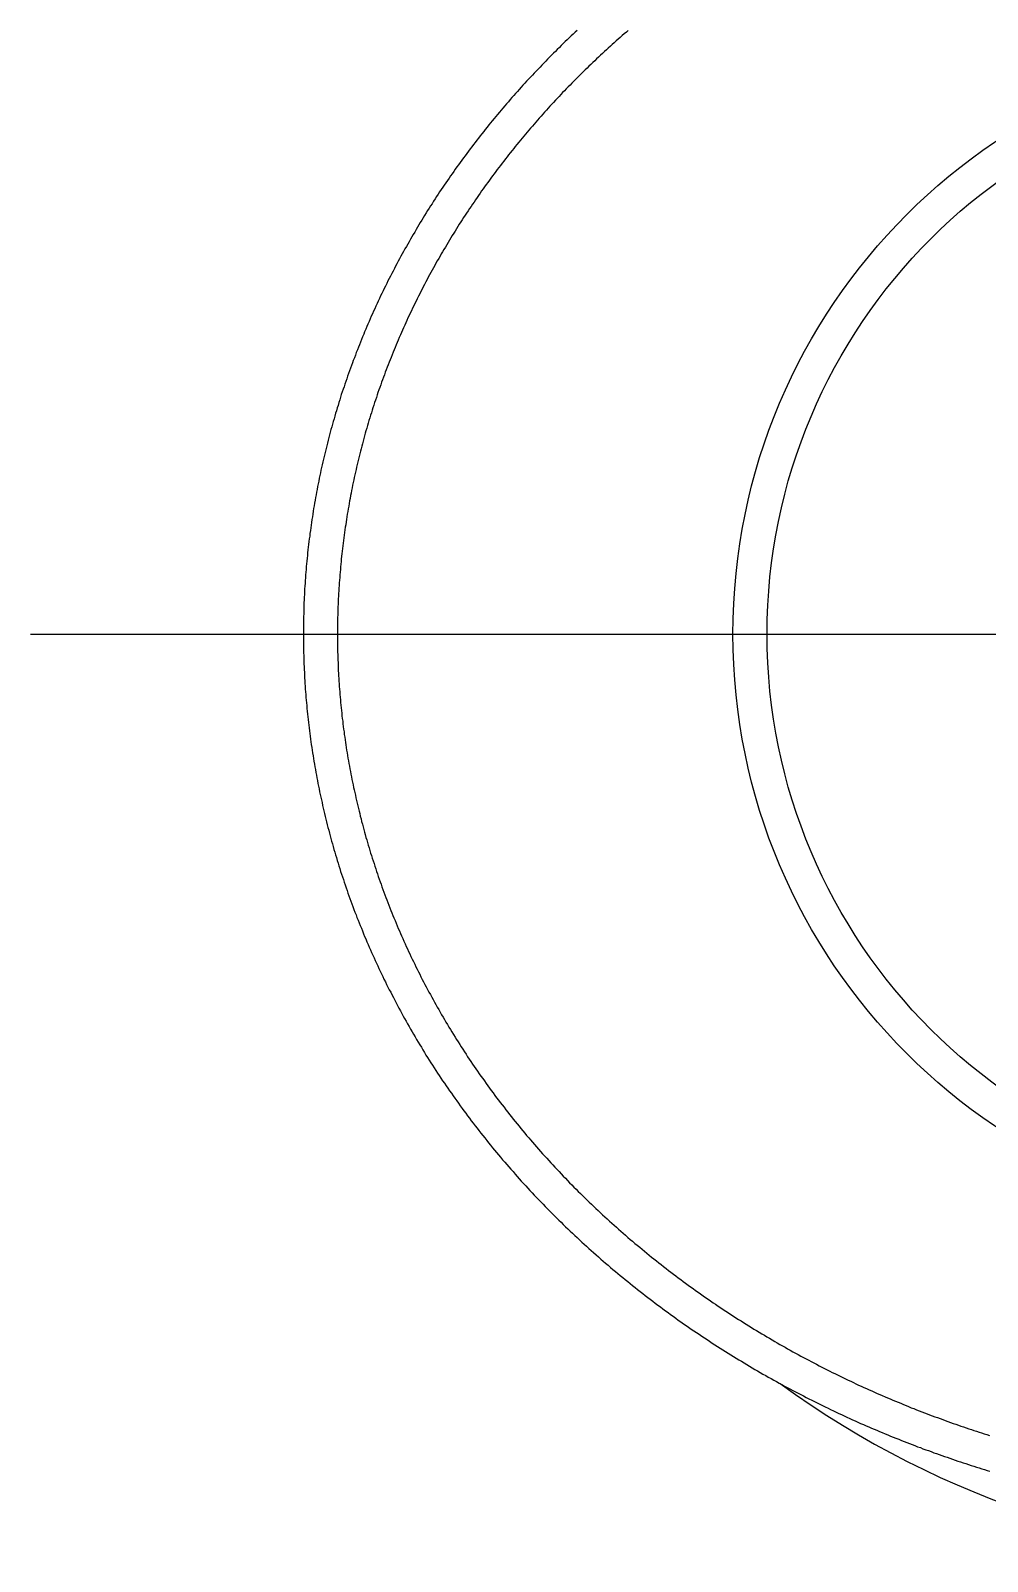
# Model space of a CAD drawing. Extents: x -41.2 to 54, y -36.2 to 21.9.
# Drawn here: x 34.96 to 41.97, y -6.8 to 4.43 of the extents above; entities that cross this region are included whole.
import ezdxf

# ---------------------------------------------------------------- set-up
doc = ezdxf.new("R2010")
doc.units = 0
doc.linetypes.add('CENTER', pattern=[50.8, 31.75, -6.35, 6.35, -6.35])
doc.layers.get('0').update_dxf_attribs({"linetype": 'CONTINUOUS'})
doc.layers.add('CENTER', color=1, linetype='CENTER')

msp = doc.modelspace()

# ---------------------------------------------------------------- linework, layer by layer
at = {"color": 7}
for points in [[(38.964, 4.427, 0), (38.95, 4.413, 0), (38.935, 4.4, 0), (38.92, 4.386, 0), (38.906, 4.372, 0), (38.891, 4.358, 0), (38.876, 4.344, 0), (38.862, 4.33, 0), (38.847, 4.316, 0), (38.833, 4.301, 0), (38.818, 4.287, 0), (38.804, 4.273, 0), (38.79, 4.259, 0), (38.775, 4.244, 0), (38.761, 4.23, 0), (38.747, 4.216, 0), (38.733, 4.201, 0), (38.719, 4.187, 0), (38.705, 4.172, 0), (38.691, 4.158, 0), (38.677, 4.143, 0), (38.663, 4.128, 0), (38.649, 4.114, 0), (38.635, 4.099, 0), (38.621, 4.084, 0), (38.607, 4.069, 0), (38.593, 4.054, 0), (38.58, 4.039, 0), (38.566, 4.025, 0), (38.553, 4.01, 0), (38.539, 3.994, 0), (38.526, 3.979, 0), (38.512, 3.964, 0), (38.499, 3.949, 0), (38.485, 3.934, 0), (38.472, 3.919, 0), (38.459, 3.903, 0), (38.445, 3.888, 0), (38.432, 3.873, 0), (38.419, 3.857, 0), (38.406, 3.842, 0), (38.393, 3.826, 0), (38.38, 3.811, 0), (38.367, 3.795, 0), (38.354, 3.78, 0), (38.341, 3.764, 0), (38.328, 3.748, 0), (38.316, 3.733, 0), (38.303, 3.717, 0), (38.29, 3.701, 0), (38.278, 3.685, 0), (38.265, 3.669, 0), (38.252, 3.653, 0), (38.24, 3.637, 0), (38.227, 3.621, 0), (38.215, 3.605, 0), (38.203, 3.589, 0), (38.191, 3.573, 0), (38.178, 3.557, 0), (38.166, 3.541, 0), (38.154, 3.524, 0), (38.142, 3.508, 0), (38.13, 3.492, 0), (38.118, 3.475, 0), (38.106, 3.459, 0), (38.094, 3.442, 0), (38.082, 3.426, 0), (38.07, 3.409, 0), (38.059, 3.393, 0), (38.047, 3.376, 0), (38.035, 3.36, 0), (38.024, 3.343, 0), (38.012, 3.326, 0), (38.001, 3.309, 0), (37.989, 3.292, 0), (37.978, 3.276, 0), (37.966, 3.259, 0), (37.955, 3.242, 0), (37.944, 3.225, 0), (37.933, 3.208, 0), (37.922, 3.191, 0), (37.91, 3.174, 0), (37.9, 3.156, 0), (37.889, 3.139, 0), (37.878, 3.122, 0), (37.867, 3.105, 0), (37.856, 3.088, 0), (37.845, 3.07, 0), (37.834, 3.053, 0), (37.824, 3.035, 0), (37.813, 3.018, 0), (37.803, 3.001, 0), (37.792, 2.983, 0), (37.782, 2.966, 0), (37.772, 2.948, 0), (37.761, 2.93, 0), (37.751, 2.913, 0), (37.741, 2.895, 0), (37.731, 2.877, 0), (37.721, 2.86, 0), (37.711, 2.842, 0), (37.7, 2.824, 0), (37.691, 2.806, 0), (37.681, 2.788, 0), (37.671, 2.77, 0), (37.661, 2.752, 0), (37.652, 2.734, 0), (37.642, 2.716, 0), (37.632, 2.698, 0), (37.623, 2.68, 0), (37.614, 2.662, 0), (37.604, 2.644, 0), (37.595, 2.625, 0), (37.586, 2.607, 0), (37.576, 2.589, 0), (37.567, 2.571, 0), (37.558, 2.552, 0), (37.549, 2.534, 0), (37.54, 2.516, 0), (37.531, 2.497, 0), (37.522, 2.479, 0), (37.514, 2.46, 0), (37.505, 2.442, 0), (37.496, 2.423, 0), (37.488, 2.404, 0), (37.479, 2.386, 0), (37.471, 2.367, 0), (37.462, 2.349, 0), (37.454, 2.33, 0), (37.446, 2.311, 0), (37.438, 2.292, 0), (37.429, 2.273, 0), (37.421, 2.255, 0), (37.413, 2.236, 0), (37.405, 2.217, 0), (37.398, 2.198, 0), (37.39, 2.179, 0), (37.382, 2.16, 0), (37.374, 2.141, 0), (37.367, 2.122, 0), (37.359, 2.103, 0), (37.352, 2.084, 0), (37.344, 2.065, 0), (37.337, 2.046, 0), (37.33, 2.026, 0), (37.322, 2.007, 0), (37.315, 1.988, 0), (37.308, 1.969, 0), (37.301, 1.95, 0), (37.294, 1.93, 0), (37.287, 1.911, 0), (37.28, 1.892, 0), (37.274, 1.872, 0), (37.267, 1.853, 0), (37.26, 1.833, 0), (37.254, 1.814, 0), (37.247, 1.795, 0), (37.241, 1.775, 0), (37.234, 1.756, 0), (37.228, 1.736, 0), (37.222, 1.717, 0), (37.216, 1.697, 0), (37.21, 1.677, 0), (37.204, 1.658, 0), (37.198, 1.638, 0), (37.192, 1.619, 0), (37.186, 1.599, 0), (37.181, 1.579, 0), (37.175, 1.559, 0), (37.169, 1.54, 0), (37.164, 1.52, 0), (37.158, 1.5, 0), (37.153, 1.48, 0), (37.148, 1.461, 0), (37.142, 1.441, 0), (37.137, 1.421, 0), (37.132, 1.401, 0), (37.127, 1.381, 0), (37.122, 1.361, 0), (37.117, 1.342, 0), (37.112, 1.322, 0), (37.108, 1.302, 0), (37.103, 1.282, 0), (37.098, 1.262, 0), (37.094, 1.242, 0), (37.089, 1.222, 0), (37.085, 1.202, 0), (37.081, 1.182, 0), (37.077, 1.162, 0), (37.072, 1.142, 0), (37.068, 1.122, 0), (37.064, 1.102, 0), (37.06, 1.082, 0), (37.056, 1.061, 0), (37.053, 1.041, 0), (37.049, 1.021, 0), (37.045, 1.001, 0), (37.042, 0.981, 0), (37.038, 0.961, 0), (37.035, 0.941, 0), (37.031, 0.92, 0), (37.028, 0.9, 0), (37.025, 0.88, 0), (37.022, 0.86, 0), (37.019, 0.84, 0), (37.016, 0.819, 0), (37.013, 0.799, 0), (37.01, 0.779, 0), (37.007, 0.759, 0), (37.004, 0.738, 0), (37.002, 0.718, 0), (36.999, 0.698, 0), (36.997, 0.678, 0), (36.994, 0.657, 0), (36.992, 0.637, 0), (36.989, 0.617, 0), (36.987, 0.596, 0), (36.985, 0.576, 0), (36.983, 0.556, 0), (36.981, 0.535, 0), (36.979, 0.515, 0), (36.977, 0.495, 0), (36.976, 0.474, 0), (36.974, 0.454, 0), (36.972, 0.434, 0), (36.971, 0.413, 0), (36.969, 0.393, 0), (36.968, 0.372, 0), (36.967, 0.352, 0), (36.965, 0.332, 0), (36.964, 0.311, 0), (36.963, 0.291, 0), (36.962, 0.27, 0), (36.961, 0.25, 0), (36.96, 0.23, 0), (36.96, 0.209, 0), (36.959, 0.189, 0), (36.958, 0.168, 0), (36.958, 0.148, 0), (36.957, 0.128, 0), (36.957, 0.107, 0), (36.956, 0.087, 0), (36.956, 0.066, 0), (36.956, 0.046, 0), (36.956, 0.026, 0), (36.956, 0.005, 0), (36.956, -0.015, 0), (36.956, -0.036, 0), (36.956, -0.056, 0), (36.956, -0.077, 0), (36.956, -0.097, 0), (36.957, -0.117, 0), (36.957, -0.138, 0), (36.958, -0.158, 0), (36.959, -0.179, 0), (36.959, -0.199, 0), (36.96, -0.219, 0), (36.961, -0.24, 0), (36.962, -0.26, 0), (36.963, -0.281, 0), (36.964, -0.301, 0), (36.965, -0.321, 0), (36.966, -0.342, 0), (36.967, -0.362, 0), (36.969, -0.383, 0), (36.97, -0.403, 0), (36.972, -0.423, 0), (36.973, -0.444, 0), (36.975, -0.464, 0), (36.977, -0.485, 0), (36.978, -0.505, 0), (36.98, -0.525, 0), (36.982, -0.546, 0), (36.984, -0.566, 0), (36.986, -0.587, 0), (36.988, -0.607, 0), (36.991, -0.627, 0), (36.993, -0.648, 0), (36.995, -0.668, 0), (36.998, -0.688, 0), (37, -0.709, 0), (37.003, -0.729, 0), (37.006, -0.749, 0), (37.008, -0.77, 0), (37.011, -0.79, 0), (37.014, -0.81, 0), (37.017, -0.831, 0), (37.02, -0.851, 0), (37.023, -0.871, 0), (37.027, -0.892, 0), (37.03, -0.912, 0), (37.033, -0.932, 0), (37.037, -0.953, 0), (37.04, -0.973, 0), (37.044, -0.993, 0), (37.047, -1.014, 0), (37.051, -1.034, 0), (37.055, -1.054, 0), (37.059, -1.074, 0), (37.063, -1.095, 0), (37.067, -1.115, 0), (37.071, -1.135, 0), (37.075, -1.156, 0), (37.079, -1.176, 0), (37.084, -1.196, 0), (37.088, -1.216, 0), (37.093, -1.236, 0), (37.097, -1.257, 0), (37.102, -1.277, 0), (37.106, -1.297, 0), (37.111, -1.317, 0), (37.116, -1.337, 0), (37.121, -1.358, 0), (37.126, -1.378, 0), (37.131, -1.398, 0), (37.136, -1.418, 0), (37.142, -1.438, 0), (37.147, -1.459, 0), (37.152, -1.479, 0), (37.158, -1.499, 0), (37.163, -1.519, 0), (37.169, -1.539, 0), (37.175, -1.559, 0), (37.18, -1.579, 0), (37.186, -1.599, 0), (37.192, -1.619, 0), (37.198, -1.639, 0), (37.204, -1.66, 0), (37.21, -1.68, 0), (37.217, -1.7, 0), (37.223, -1.72, 0), (37.229, -1.74, 0), (37.236, -1.76, 0), (37.242, -1.78, 0), (37.249, -1.8, 0), (37.256, -1.82, 0), (37.262, -1.84, 0), (37.269, -1.86, 0), (37.276, -1.88, 0), (37.283, -1.899, 0), (37.29, -1.919, 0), (37.297, -1.939, 0), (37.304, -1.959, 0), (37.312, -1.979, 0), (37.319, -1.999, 0), (37.327, -2.019, 0), (37.334, -2.039, 0), (37.342, -2.059, 0), (37.349, -2.078, 0), (37.357, -2.098, 0), (37.365, -2.118, 0), (37.373, -2.138, 0), (37.381, -2.157, 0), (37.389, -2.177, 0), (37.397, -2.197, 0), (37.405, -2.217, 0), (37.414, -2.236, 0), (37.422, -2.256, 0), (37.43, -2.276, 0), (37.439, -2.295, 0), (37.447, -2.315, 0), (37.456, -2.335, 0), (37.465, -2.354, 0), (37.474, -2.374, 0), (37.483, -2.394, 0), (37.492, -2.413, 0), (37.501, -2.433, 0), (37.51, -2.452, 0), (37.519, -2.472, 0), (37.528, -2.491, 0), (37.538, -2.511, 0), (37.547, -2.53, 0), (37.557, -2.55, 0), (37.566, -2.569, 0), (37.576, -2.589, 0), (37.586, -2.608, 0), (37.596, -2.627, 0), (37.606, -2.647, 0), (37.616, -2.666, 0), (37.626, -2.685, 0), (37.636, -2.705, 0), (37.646, -2.724, 0), (37.656, -2.743, 0), (37.667, -2.763, 0), (37.677, -2.782, 0), (37.688, -2.801, 0), (37.698, -2.82, 0), (37.709, -2.839, 0), (37.72, -2.859, 0), (37.731, -2.878, 0), (37.742, -2.897, 0), (37.753, -2.916, 0), (37.764, -2.935, 0), (37.775, -2.954, 0), (37.786, -2.973, 0), (37.798, -2.992, 0), (37.809, -3.011, 0), (37.821, -3.03, 0), (37.832, -3.049, 0), (37.844, -3.068, 0), (37.855, -3.087, 0), (37.867, -3.106, 0), (37.879, -3.125, 0), (37.891, -3.143, 0), (37.903, -3.162, 0), (37.915, -3.181, 0), (37.928, -3.2, 0), (37.94, -3.219, 0), (37.952, -3.237, 0), (37.965, -3.256, 0), (37.977, -3.275, 0), (37.99, -3.293, 0), (38.002, -3.312, 0), (38.015, -3.33, 0), (38.028, -3.349, 0), (38.041, -3.367, 0), (38.054, -3.386, 0), (38.067, -3.404, 0), (38.08, -3.423, 0), (38.093, -3.441, 0), (38.106, -3.459, 0), (38.12, -3.478, 0), (38.133, -3.496, 0), (38.147, -3.514, 0), (38.16, -3.533, 0), (38.174, -3.551, 0), (38.187, -3.569, 0), (38.201, -3.587, 0), (38.215, -3.605, 0), (38.229, -3.623, 0), (38.243, -3.641, 0), (38.257, -3.659, 0), (38.271, -3.677, 0), (38.286, -3.695, 0), (38.3, -3.713, 0), (38.314, -3.731, 0), (38.329, -3.749, 0), (38.343, -3.767, 0), (38.358, -3.784, 0), (38.373, -3.802, 0), (38.387, -3.82, 0), (38.402, -3.837, 0), (38.417, -3.855, 0), (38.432, -3.873, 0), (38.447, -3.89, 0), (38.462, -3.908, 0), (38.477, -3.925, 0), (38.493, -3.942, 0), (38.508, -3.96, 0), (38.523, -3.977, 0), (38.539, -3.994, 0), (38.554, -4.011, 0), (38.57, -4.029, 0), (38.586, -4.046, 0), (38.601, -4.063, 0), (38.617, -4.08, 0), (38.633, -4.097, 0), (38.649, -4.114, 0), (38.665, -4.131, 0), (38.681, -4.147, 0), (38.697, -4.164, 0), (38.713, -4.181, 0), (38.73, -4.198, 0), (38.746, -4.214, 0), (38.762, -4.231, 0), (38.779, -4.248, 0), (38.795, -4.264, 0), (38.812, -4.28, 0), (38.828, -4.297, 0), (38.845, -4.313, 0), (38.862, -4.329, 0), (38.879, -4.346, 0), (38.895, -4.362, 0), (38.912, -4.378, 0), (38.929, -4.394, 0), (38.946, -4.41, 0), (38.963, -4.426, 0), (38.98, -4.442, 0), (38.998, -4.458, 0), (39.015, -4.474, 0), (39.032, -4.489, 0), (39.05, -4.505, 0), (39.067, -4.521, 0), (39.084, -4.536, 0), (39.102, -4.552, 0), (39.119, -4.567, 0), (39.137, -4.583, 0), (39.155, -4.598, 0), (39.172, -4.613, 0), (39.19, -4.629, 0), (39.208, -4.644, 0), (39.226, -4.659, 0), (39.244, -4.674, 0), (39.262, -4.689, 0), (39.28, -4.704, 0), (39.298, -4.719, 0), (39.316, -4.734, 0), (39.334, -4.748, 0), (39.352, -4.763, 0), (39.37, -4.778, 0), (39.389, -4.792, 0), (39.407, -4.807, 0), (39.425, -4.821, 0), (39.444, -4.835, 0), (39.462, -4.85, 0), (39.481, -4.864, 0), (39.499, -4.878, 0), (39.518, -4.892, 0), (39.536, -4.906, 0), (39.555, -4.92, 0), (39.574, -4.934, 0), (39.592, -4.948, 0), (39.611, -4.962, 0), (39.63, -4.976, 0), (39.649, -4.989, 0), (39.667, -5.003, 0), (39.686, -5.016, 0), (39.705, -5.03, 0), (39.724, -5.043, 0), (39.743, -5.057, 0), (39.762, -5.07, 0), (39.781, -5.083, 0), (39.8, -5.096, 0), (39.82, -5.109, 0), (39.839, -5.122, 0), (39.858, -5.135, 0), (39.877, -5.148, 0), (39.896, -5.161, 0), (39.916, -5.174, 0), (39.935, -5.186, 0), (39.954, -5.199, 0), (39.974, -5.212, 0), (39.993, -5.224, 0), (40.013, -5.236, 0), (40.032, -5.249, 0), (40.051, -5.261, 0), (40.071, -5.273, 0), (40.09, -5.285, 0), (40.11, -5.297, 0), (40.129, -5.309, 0), (40.149, -5.321, 0), (40.169, -5.333, 0), (40.188, -5.345, 0), (40.208, -5.357, 0), (40.227, -5.368, 0), (40.247, -5.38, 0), (40.267, -5.392, 0), (40.286, -5.403, 0), (40.306, -5.414, 0), (40.326, -5.426, 0), (40.346, -5.437, 0), (40.365, -5.448, 0), (40.385, -5.459, 0), (40.405, -5.47, 0), (40.425, -5.481, 0), (40.444, -5.492, 0), (40.464, -5.503, 0), (40.484, -5.514, 0), (40.504, -5.525, 0), (40.524, -5.535, 0), (40.544, -5.546, 0), (40.564, -5.556, 0), (40.584, -5.567, 0), (40.603, -5.577, 0), (40.623, -5.587, 0), (40.643, -5.598, 0), (40.663, -5.608, 0), (40.683, -5.618, 0), (40.703, -5.628, 0), (40.723, -5.638, 0), (40.743, -5.648, 0), (40.763, -5.657, 0), (40.783, -5.667, 0), (40.803, -5.677, 0), (40.822, -5.686, 0), (40.842, -5.696, 0), (40.862, -5.705, 0), (40.882, -5.715, 0), (40.902, -5.724, 0), (40.922, -5.733, 0), (40.942, -5.743, 0), (40.962, -5.752, 0), (40.982, -5.761, 0), (41.002, -5.77, 0), (41.022, -5.779, 0), (41.042, -5.788, 0), (41.062, -5.796, 0), (41.082, -5.805, 0), (41.102, -5.814, 0), (41.122, -5.822, 0), (41.142, -5.831, 0), (41.162, -5.839, 0), (41.181, -5.848, 0), (41.201, -5.856, 0), (41.221, -5.864, 0), (41.241, -5.873, 0), (41.261, -5.881, 0), (41.281, -5.889, 0), (41.301, -5.897, 0), (41.321, -5.905, 0), (41.341, -5.913, 0), (41.361, -5.921, 0), (41.38, -5.928, 0), (41.4, -5.936, 0), (41.42, -5.944, 0), (41.44, -5.951, 0), (41.46, -5.959, 0), (41.48, -5.966, 0), (41.499, -5.974, 0), (41.519, -5.981, 0), (41.539, -5.988, 0), (41.559, -5.995, 0), (41.578, -6.003, 0), (41.598, -6.01, 0), (41.618, -6.017, 0), (41.638, -6.024, 0), (41.657, -6.031, 0), (41.677, -6.037, 0), (41.697, -6.044, 0), (41.716, -6.051, 0), (41.736, -6.058, 0), (41.755, -6.064, 0), (41.775, -6.071, 0), (41.795, -6.077, 0), (41.814, -6.083, 0), (41.834, -6.09, 0), (41.853, -6.096, 0), (41.873, -6.102, 0), (41.892, -6.109, 0), (41.912, -6.115, 0), (41.931, -6.121, 0), (41.95, -6.127, 0), (41.97, -6.133, 0), (41.989, -6.138, 0)], [(39.338, 4.426, 0), (39.324, 4.414, 0), (39.309, 4.401, 0), (39.294, 4.388, 0), (39.279, 4.375, 0), (39.265, 4.362, 0), (39.25, 4.349, 0), (39.236, 4.336, 0), (39.221, 4.323, 0), (39.207, 4.31, 0), (39.192, 4.297, 0), (39.178, 4.284, 0), (39.163, 4.271, 0), (39.149, 4.258, 0), (39.135, 4.244, 0), (39.121, 4.231, 0), (39.106, 4.218, 0), (39.092, 4.204, 0), (39.078, 4.191, 0), (39.064, 4.177, 0), (39.05, 4.164, 0), (39.036, 4.15, 0), (39.022, 4.137, 0), (39.008, 4.123, 0), (38.994, 4.109, 0), (38.98, 4.096, 0), (38.966, 4.082, 0), (38.953, 4.068, 0), (38.939, 4.054, 0), (38.925, 4.04, 0), (38.912, 4.026, 0), (38.898, 4.012, 0), (38.884, 3.998, 0), (38.871, 3.984, 0), (38.857, 3.97, 0), (38.844, 3.956, 0), (38.831, 3.942, 0), (38.817, 3.928, 0), (38.804, 3.914, 0), (38.791, 3.899, 0), (38.777, 3.885, 0), (38.764, 3.871, 0), (38.751, 3.856, 0), (38.738, 3.842, 0), (38.725, 3.827, 0), (38.712, 3.813, 0), (38.699, 3.798, 0), (38.686, 3.784, 0), (38.673, 3.769, 0), (38.66, 3.754, 0), (38.648, 3.74, 0), (38.635, 3.725, 0), (38.622, 3.71, 0), (38.609, 3.695, 0), (38.597, 3.68, 0), (38.584, 3.666, 0), (38.572, 3.651, 0), (38.559, 3.636, 0), (38.547, 3.621, 0), (38.535, 3.606, 0), (38.522, 3.59, 0), (38.51, 3.575, 0), (38.498, 3.56, 0), (38.486, 3.545, 0), (38.473, 3.53, 0), (38.461, 3.514, 0), (38.449, 3.499, 0), (38.437, 3.484, 0), (38.425, 3.468, 0), (38.413, 3.453, 0), (38.401, 3.437, 0), (38.39, 3.422, 0), (38.378, 3.406, 0), (38.366, 3.391, 0), (38.354, 3.375, 0), (38.343, 3.359, 0), (38.331, 3.344, 0), (38.32, 3.328, 0), (38.308, 3.312, 0), (38.297, 3.296, 0), (38.285, 3.28, 0), (38.274, 3.265, 0), (38.263, 3.249, 0), (38.252, 3.233, 0), (38.24, 3.217, 0), (38.229, 3.201, 0), (38.218, 3.185, 0), (38.207, 3.168, 0), (38.196, 3.152, 0), (38.185, 3.136, 0), (38.174, 3.12, 0), (38.163, 3.104, 0), (38.153, 3.087, 0), (38.142, 3.071, 0), (38.131, 3.054, 0), (38.12, 3.038, 0), (38.11, 3.022, 0), (38.099, 3.005, 0), (38.089, 2.989, 0), (38.078, 2.972, 0), (38.068, 2.955, 0), (38.058, 2.939, 0), (38.047, 2.922, 0), (38.037, 2.905, 0), (38.027, 2.889, 0), (38.017, 2.872, 0), (38.007, 2.855, 0), (37.997, 2.838, 0), (37.987, 2.821, 0), (37.977, 2.804, 0), (37.967, 2.788, 0), (37.958, 2.771, 0), (37.948, 2.754, 0), (37.938, 2.737, 0), (37.928, 2.719, 0), (37.919, 2.702, 0), (37.91, 2.685, 0), (37.9, 2.668, 0), (37.891, 2.651, 0), (37.881, 2.634, 0), (37.872, 2.616, 0), (37.863, 2.599, 0), (37.854, 2.582, 0), (37.844, 2.564, 0), (37.835, 2.547, 0), (37.827, 2.529, 0), (37.818, 2.512, 0), (37.809, 2.495, 0), (37.8, 2.477, 0), (37.791, 2.459, 0), (37.782, 2.442, 0), (37.774, 2.424, 0), (37.765, 2.407, 0), (37.757, 2.389, 0), (37.748, 2.371, 0), (37.74, 2.353, 0), (37.731, 2.336, 0), (37.723, 2.318, 0), (37.715, 2.3, 0), (37.707, 2.282, 0), (37.699, 2.264, 0), (37.691, 2.246, 0), (37.683, 2.229, 0), (37.675, 2.211, 0), (37.667, 2.193, 0), (37.659, 2.175, 0), (37.651, 2.156, 0), (37.644, 2.138, 0), (37.636, 2.12, 0), (37.628, 2.102, 0), (37.621, 2.084, 0), (37.614, 2.066, 0), (37.606, 2.048, 0), (37.599, 2.029, 0), (37.592, 2.011, 0), (37.584, 1.993, 0), (37.577, 1.975, 0), (37.57, 1.956, 0), (37.563, 1.938, 0), (37.556, 1.92, 0), (37.55, 1.901, 0), (37.543, 1.883, 0), (37.536, 1.864, 0), (37.529, 1.846, 0), (37.523, 1.827, 0), (37.516, 1.809, 0), (37.51, 1.79, 0), (37.503, 1.772, 0), (37.497, 1.753, 0), (37.491, 1.735, 0), (37.485, 1.716, 0), (37.478, 1.697, 0), (37.472, 1.679, 0), (37.466, 1.66, 0), (37.46, 1.641, 0), (37.455, 1.623, 0), (37.449, 1.604, 0), (37.443, 1.585, 0), (37.437, 1.566, 0), (37.432, 1.547, 0), (37.426, 1.529, 0), (37.421, 1.51, 0), (37.415, 1.491, 0), (37.41, 1.472, 0), (37.405, 1.453, 0), (37.399, 1.434, 0), (37.394, 1.415, 0), (37.389, 1.396, 0), (37.384, 1.377, 0), (37.379, 1.358, 0), (37.374, 1.34, 0), (37.37, 1.321, 0), (37.365, 1.301, 0), (37.36, 1.282, 0), (37.355, 1.263, 0), (37.351, 1.244, 0), (37.346, 1.225, 0), (37.342, 1.206, 0), (37.338, 1.187, 0), (37.334, 1.168, 0), (37.329, 1.149, 0), (37.325, 1.13, 0), (37.321, 1.111, 0), (37.317, 1.091, 0), (37.313, 1.072, 0), (37.309, 1.053, 0), (37.306, 1.034, 0), (37.302, 1.015, 0), (37.298, 0.995, 0), (37.295, 0.976, 0), (37.291, 0.957, 0), (37.288, 0.938, 0), (37.284, 0.918, 0), (37.281, 0.899, 0), (37.278, 0.88, 0), (37.275, 0.86, 0), (37.272, 0.841, 0), (37.269, 0.822, 0), (37.266, 0.802, 0), (37.263, 0.783, 0), (37.26, 0.764, 0), (37.257, 0.744, 0), (37.255, 0.725, 0), (37.252, 0.706, 0), (37.25, 0.686, 0), (37.247, 0.667, 0), (37.245, 0.648, 0), (37.242, 0.628, 0), (37.24, 0.609, 0), (37.238, 0.589, 0), (37.236, 0.57, 0), (37.234, 0.55, 0), (37.232, 0.531, 0), (37.23, 0.512, 0), (37.228, 0.492, 0), (37.227, 0.473, 0), (37.225, 0.453, 0), (37.223, 0.434, 0), (37.222, 0.414, 0), (37.22, 0.395, 0), (37.219, 0.375, 0), (37.218, 0.356, 0), (37.216, 0.336, 0), (37.215, 0.317, 0), (37.214, 0.297, 0), (37.213, 0.278, 0), (37.212, 0.258, 0), (37.211, 0.239, 0), (37.21, 0.219, 0), (37.209, 0.2, 0), (37.209, 0.18, 0), (37.208, 0.161, 0), (37.208, 0.141, 0), (37.207, 0.122, 0), (37.207, 0.102, 0), (37.206, 0.083, 0), (37.206, 0.063, 0), (37.206, 0.044, 0), (37.206, 0.024, 0), (37.206, 0.005, 0), (37.206, -0.015, 0), (37.206, -0.034, 0), (37.206, -0.054, 0), (37.206, -0.073, 0), (37.206, -0.093, 0), (37.207, -0.112, 0), (37.207, -0.132, 0), (37.208, -0.151, 0), (37.208, -0.171, 0), (37.209, -0.19, 0), (37.21, -0.21, 0), (37.211, -0.229, 0), (37.211, -0.249, 0), (37.212, -0.268, 0), (37.213, -0.288, 0), (37.214, -0.307, 0), (37.216, -0.327, 0), (37.217, -0.346, 0), (37.218, -0.366, 0), (37.219, -0.385, 0), (37.221, -0.405, 0), (37.222, -0.424, 0), (37.224, -0.444, 0), (37.226, -0.463, 0), (37.227, -0.483, 0), (37.229, -0.502, 0), (37.231, -0.522, 0), (37.233, -0.541, 0), (37.235, -0.561, 0), (37.237, -0.58, 0), (37.239, -0.599, 0), (37.241, -0.619, 0), (37.244, -0.638, 0), (37.246, -0.658, 0), (37.248, -0.677, 0), (37.251, -0.697, 0), (37.254, -0.716, 0), (37.256, -0.736, 0), (37.259, -0.755, 0), (37.262, -0.775, 0), (37.264, -0.794, 0), (37.267, -0.813, 0), (37.27, -0.833, 0), (37.273, -0.852, 0), (37.277, -0.872, 0), (37.28, -0.891, 0), (37.283, -0.911, 0), (37.286, -0.93, 0), (37.29, -0.949, 0), (37.293, -0.969, 0), (37.297, -0.988, 0), (37.301, -1.008, 0), (37.304, -1.027, 0), (37.308, -1.046, 0), (37.312, -1.066, 0), (37.316, -1.085, 0), (37.32, -1.105, 0), (37.324, -1.124, 0), (37.328, -1.143, 0), (37.332, -1.163, 0), (37.337, -1.182, 0), (37.341, -1.201, 0), (37.345, -1.221, 0), (37.35, -1.24, 0), (37.355, -1.259, 0), (37.359, -1.279, 0), (37.364, -1.298, 0), (37.369, -1.317, 0), (37.373, -1.336, 0), (37.379, -1.356, 0), (37.383, -1.375, 0), (37.389, -1.394, 0), (37.394, -1.414, 0), (37.399, -1.433, 0), (37.404, -1.452, 0), (37.41, -1.471, 0), (37.415, -1.491, 0), (37.421, -1.51, 0), (37.426, -1.529, 0), (37.432, -1.548, 0), (37.438, -1.567, 0), (37.443, -1.587, 0), (37.449, -1.606, 0), (37.455, -1.625, 0), (37.461, -1.644, 0), (37.467, -1.663, 0), (37.474, -1.683, 0), (37.48, -1.702, 0), (37.486, -1.721, 0), (37.492, -1.74, 0), (37.499, -1.759, 0), (37.505, -1.778, 0), (37.512, -1.797, 0), (37.519, -1.816, 0), (37.526, -1.835, 0), (37.532, -1.854, 0), (37.539, -1.874, 0), (37.546, -1.893, 0), (37.553, -1.912, 0), (37.56, -1.931, 0), (37.568, -1.95, 0), (37.575, -1.969, 0), (37.582, -1.988, 0), (37.59, -2.007, 0), (37.597, -2.026, 0), (37.605, -2.045, 0), (37.612, -2.063, 0), (37.62, -2.082, 0), (37.628, -2.101, 0), (37.636, -2.12, 0), (37.644, -2.139, 0), (37.652, -2.158, 0), (37.66, -2.177, 0), (37.668, -2.196, 0), (37.676, -2.214, 0), (37.685, -2.233, 0), (37.693, -2.252, 0), (37.702, -2.271, 0), (37.71, -2.29, 0), (37.719, -2.308, 0), (37.727, -2.327, 0), (37.736, -2.346, 0), (37.745, -2.365, 0), (37.754, -2.383, 0), (37.763, -2.402, 0), (37.772, -2.421, 0), (37.781, -2.439, 0), (37.79, -2.458, 0), (37.8, -2.477, 0), (37.809, -2.495, 0), (37.818, -2.514, 0), (37.828, -2.532, 0), (37.837, -2.551, 0), (37.847, -2.569, 0), (37.857, -2.588, 0), (37.867, -2.607, 0), (37.877, -2.625, 0), (37.887, -2.643, 0), (37.897, -2.662, 0), (37.907, -2.68, 0), (37.917, -2.699, 0), (37.927, -2.717, 0), (37.938, -2.736, 0), (37.948, -2.754, 0), (37.959, -2.772, 0), (37.969, -2.791, 0), (37.98, -2.809, 0), (37.99, -2.827, 0), (38.001, -2.846, 0), (38.012, -2.864, 0), (38.023, -2.882, 0), (38.034, -2.9, 0), (38.045, -2.918, 0), (38.056, -2.937, 0), (38.068, -2.955, 0), (38.079, -2.973, 0), (38.09, -2.991, 0), (38.102, -3.009, 0), (38.114, -3.027, 0), (38.125, -3.045, 0), (38.137, -3.063, 0), (38.149, -3.081, 0), (38.16, -3.099, 0), (38.172, -3.117, 0), (38.184, -3.135, 0), (38.197, -3.153, 0), (38.209, -3.171, 0), (38.221, -3.189, 0), (38.233, -3.206, 0), (38.246, -3.224, 0), (38.258, -3.242, 0), (38.271, -3.26, 0), (38.283, -3.277, 0), (38.296, -3.295, 0), (38.309, -3.313, 0), (38.321, -3.33, 0), (38.334, -3.348, 0), (38.347, -3.365, 0), (38.36, -3.383, 0), (38.373, -3.4, 0), (38.387, -3.418, 0), (38.4, -3.435, 0), (38.413, -3.453, 0), (38.427, -3.47, 0), (38.44, -3.488, 0), (38.454, -3.505, 0), (38.467, -3.522, 0), (38.481, -3.539, 0), (38.495, -3.557, 0), (38.509, -3.574, 0), (38.523, -3.591, 0), (38.537, -3.608, 0), (38.551, -3.625, 0), (38.565, -3.642, 0), (38.579, -3.659, 0), (38.593, -3.676, 0), (38.608, -3.693, 0), (38.622, -3.71, 0), (38.636, -3.727, 0), (38.651, -3.744, 0), (38.666, -3.76, 0), (38.68, -3.777, 0), (38.695, -3.794, 0), (38.71, -3.811, 0), (38.725, -3.827, 0), (38.74, -3.844, 0), (38.755, -3.86, 0), (38.77, -3.877, 0), (38.785, -3.893, 0), (38.8, -3.91, 0), (38.816, -3.926, 0), (38.831, -3.942, 0), (38.846, -3.959, 0), (38.862, -3.975, 0), (38.877, -3.991, 0), (38.893, -4.007, 0), (38.908, -4.023, 0), (38.924, -4.039, 0), (38.94, -4.055, 0), (38.956, -4.071, 0), (38.972, -4.087, 0), (38.988, -4.103, 0), (39.004, -4.119, 0), (39.02, -4.134, 0), (39.036, -4.15, 0), (39.052, -4.166, 0), (39.068, -4.181, 0), (39.085, -4.197, 0), (39.101, -4.212, 0), (39.117, -4.228, 0), (39.134, -4.243, 0), (39.15, -4.259, 0), (39.167, -4.274, 0), (39.184, -4.289, 0), (39.2, -4.304, 0), (39.217, -4.319, 0), (39.234, -4.335, 0), (39.251, -4.35, 0), (39.267, -4.365, 0), (39.284, -4.379, 0), (39.301, -4.394, 0), (39.318, -4.409, 0), (39.335, -4.424, 0), (39.352, -4.439, 0), (39.37, -4.453, 0), (39.387, -4.468, 0), (39.404, -4.482, 0), (39.422, -4.497, 0), (39.439, -4.511, 0), (39.456, -4.526, 0), (39.474, -4.54, 0), (39.491, -4.554, 0), (39.509, -4.568, 0), (39.526, -4.582, 0), (39.544, -4.596, 0), (39.562, -4.61, 0), (39.58, -4.624, 0), (39.597, -4.638, 0), (39.615, -4.652, 0), (39.633, -4.666, 0), (39.651, -4.679, 0), (39.669, -4.693, 0), (39.687, -4.707, 0), (39.705, -4.72, 0), (39.723, -4.734, 0), (39.741, -4.747, 0), (39.759, -4.76, 0), (39.777, -4.774, 0), (39.795, -4.787, 0), (39.813, -4.8, 0), (39.832, -4.813, 0), (39.85, -4.826, 0), (39.868, -4.839, 0), (39.887, -4.852, 0), (39.905, -4.865, 0), (39.923, -4.877, 0), (39.942, -4.89, 0), (39.96, -4.903, 0), (39.979, -4.915, 0), (39.998, -4.928, 0), (40.016, -4.94, 0), (40.035, -4.953, 0), (40.053, -4.965, 0), (40.072, -4.977, 0), (40.091, -4.989, 0), (40.109, -5.002, 0), (40.128, -5.014, 0), (40.147, -5.026, 0), (40.166, -5.037, 0), (40.184, -5.049, 0), (40.203, -5.061, 0), (40.222, -5.073, 0), (40.241, -5.085, 0), (40.26, -5.096, 0), (40.279, -5.108, 0), (40.298, -5.119, 0), (40.317, -5.131, 0), (40.336, -5.142, 0), (40.355, -5.153, 0), (40.374, -5.164, 0), (40.393, -5.176, 0), (40.412, -5.187, 0), (40.431, -5.198, 0), (40.45, -5.209, 0), (40.469, -5.22, 0), (40.488, -5.23, 0), (40.507, -5.241, 0), (40.526, -5.252, 0), (40.546, -5.263, 0), (40.565, -5.273, 0), (40.584, -5.284, 0), (40.603, -5.294, 0), (40.622, -5.304, 0), (40.642, -5.315, 0), (40.661, -5.325, 0), (40.68, -5.335, 0), (40.699, -5.345, 0), (40.718, -5.355, 0), (40.738, -5.365, 0), (40.757, -5.375, 0), (40.776, -5.385, 0), (40.796, -5.395, 0), (40.815, -5.404, 0), (40.834, -5.414, 0), (40.853, -5.423, 0), (40.873, -5.433, 0), (40.892, -5.442, 0), (40.911, -5.452, 0), (40.931, -5.461, 0), (40.95, -5.47, 0), (40.969, -5.479, 0), (40.989, -5.489, 0), (41.008, -5.498, 0), (41.027, -5.507, 0), (41.047, -5.515, 0), (41.066, -5.524, 0), (41.085, -5.533, 0), (41.105, -5.542, 0), (41.124, -5.55, 0), (41.143, -5.559, 0), (41.163, -5.568, 0), (41.182, -5.576, 0), (41.201, -5.584, 0), (41.221, -5.593, 0), (41.24, -5.601, 0), (41.259, -5.609, 0), (41.278, -5.617, 0), (41.298, -5.625, 0), (41.317, -5.633, 0), (41.336, -5.641, 0), (41.356, -5.649, 0), (41.375, -5.657, 0), (41.394, -5.665, 0), (41.413, -5.673, 0), (41.433, -5.68, 0), (41.452, -5.688, 0), (41.471, -5.695, 0), (41.49, -5.703, 0), (41.51, -5.71, 0), (41.529, -5.718, 0), (41.548, -5.725, 0), (41.567, -5.732, 0), (41.587, -5.739, 0), (41.606, -5.746, 0), (41.625, -5.753, 0), (41.644, -5.76, 0), (41.663, -5.767, 0), (41.682, -5.774, 0), (41.701, -5.781, 0), (41.72, -5.788, 0), (41.739, -5.794, 0), (41.759, -5.801, 0), (41.778, -5.808, 0), (41.797, -5.814, 0), (41.816, -5.821, 0), (41.835, -5.827, 0), (41.854, -5.833, 0), (41.873, -5.84, 0), (41.892, -5.846, 0), (41.911, -5.852, 0), (41.929, -5.858, 0), (41.948, -5.864, 0), (41.967, -5.87, 0), (41.986, -5.876, 0)]]:
    msp.add_polyline3d(points, dxfattribs=at)
at = {"color": 7, "linetype": 'CONTINUOUS'}
for radius in [4.35, 4.1]:
    msp.add_circle((44.456, 0), radius, dxfattribs=at)
msp.add_arc((44.456, 0), 6.8, 233.9274, 306.0726, dxfattribs=at)
at = {"layer": 'CENTER', "color": 1, "linetype": 'CENTER'}
msp.add_line((34.956, 0), (53.956, 0), dxfattribs=at)

doc.saveas('drawing.dxf')
